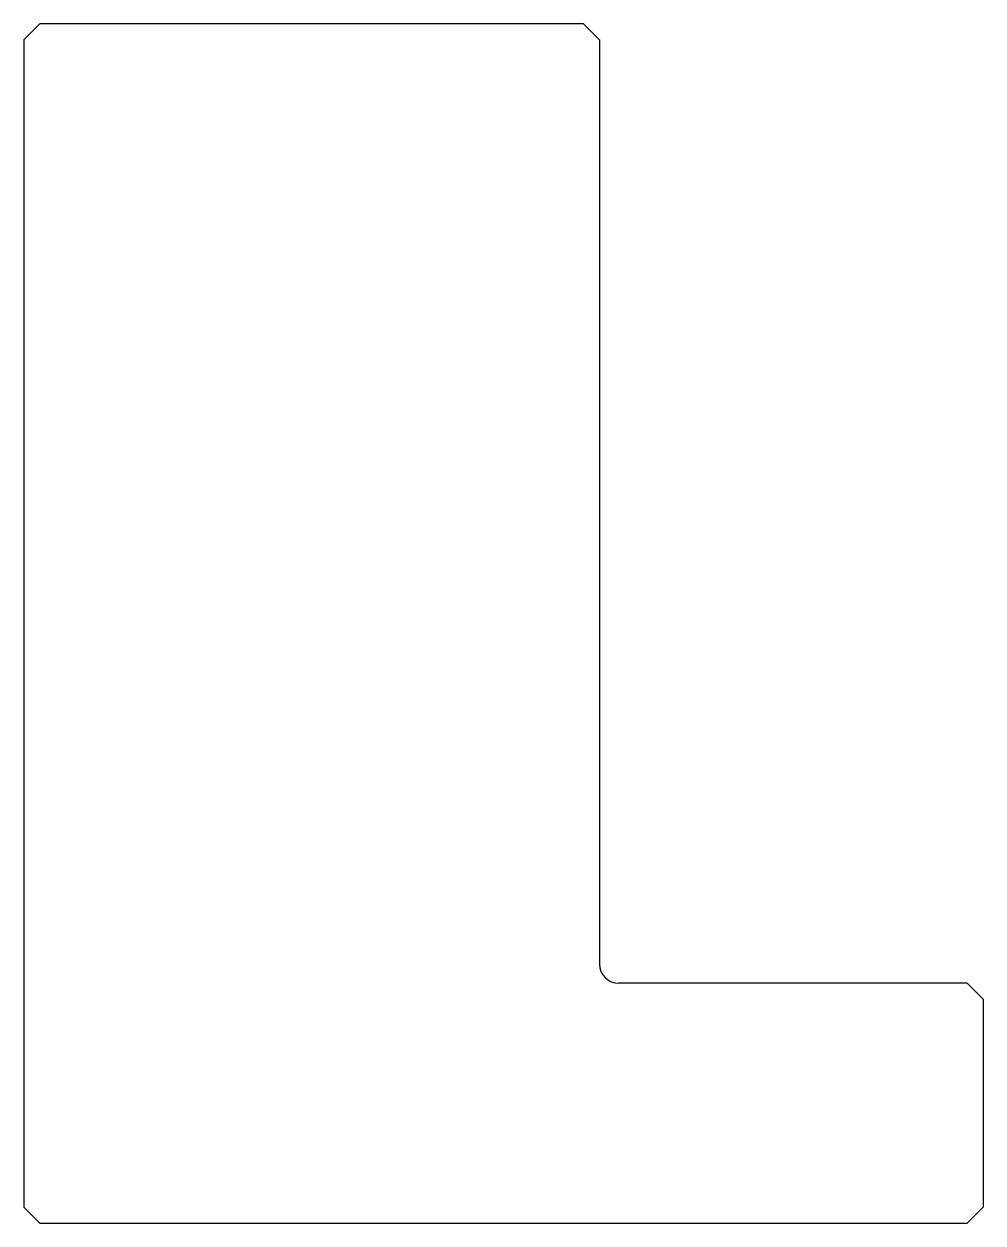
# Model space of a CAD drawing. Header units: metres. Extents: x 71.4 to 131.4, y 117.7 to 192.7.
import ezdxf

# ---------------------------------------------------------------- set-up
doc = ezdxf.new("R2010")
doc.units = ezdxf.units.M

msp = doc.modelspace()

# ---------------------------------------------------------------- linework, layer by layer
for p, q in [((72.366106, 192.737687), (71.366106, 191.737687)), ((106.366103, 192.737687), (72.366106, 192.737687)), ((106.366103, 192.737687), (107.366103, 191.737687)), ((71.366106, 191.737687), (71.366103, 118.737687)), ((107.366103, 191.737687), (107.366105, 133.937681)), ((130.366105, 132.737681), (108.566105, 132.737681)), ((130.366105, 132.737681), (131.366105, 131.737681)), ((131.366105, 131.737681), (131.366103, 118.737687)), ((71.366103, 118.737687), (72.366103, 117.737687)), ((131.366103, 118.737687), (130.366103, 117.737687)), ((72.366103, 117.737687), (130.366103, 117.737687))]:
    msp.add_line(p, q)
msp.add_arc((108.566105, 133.937681), 1.2, 180.000001, 270)

doc.saveas('drawing.dxf')
